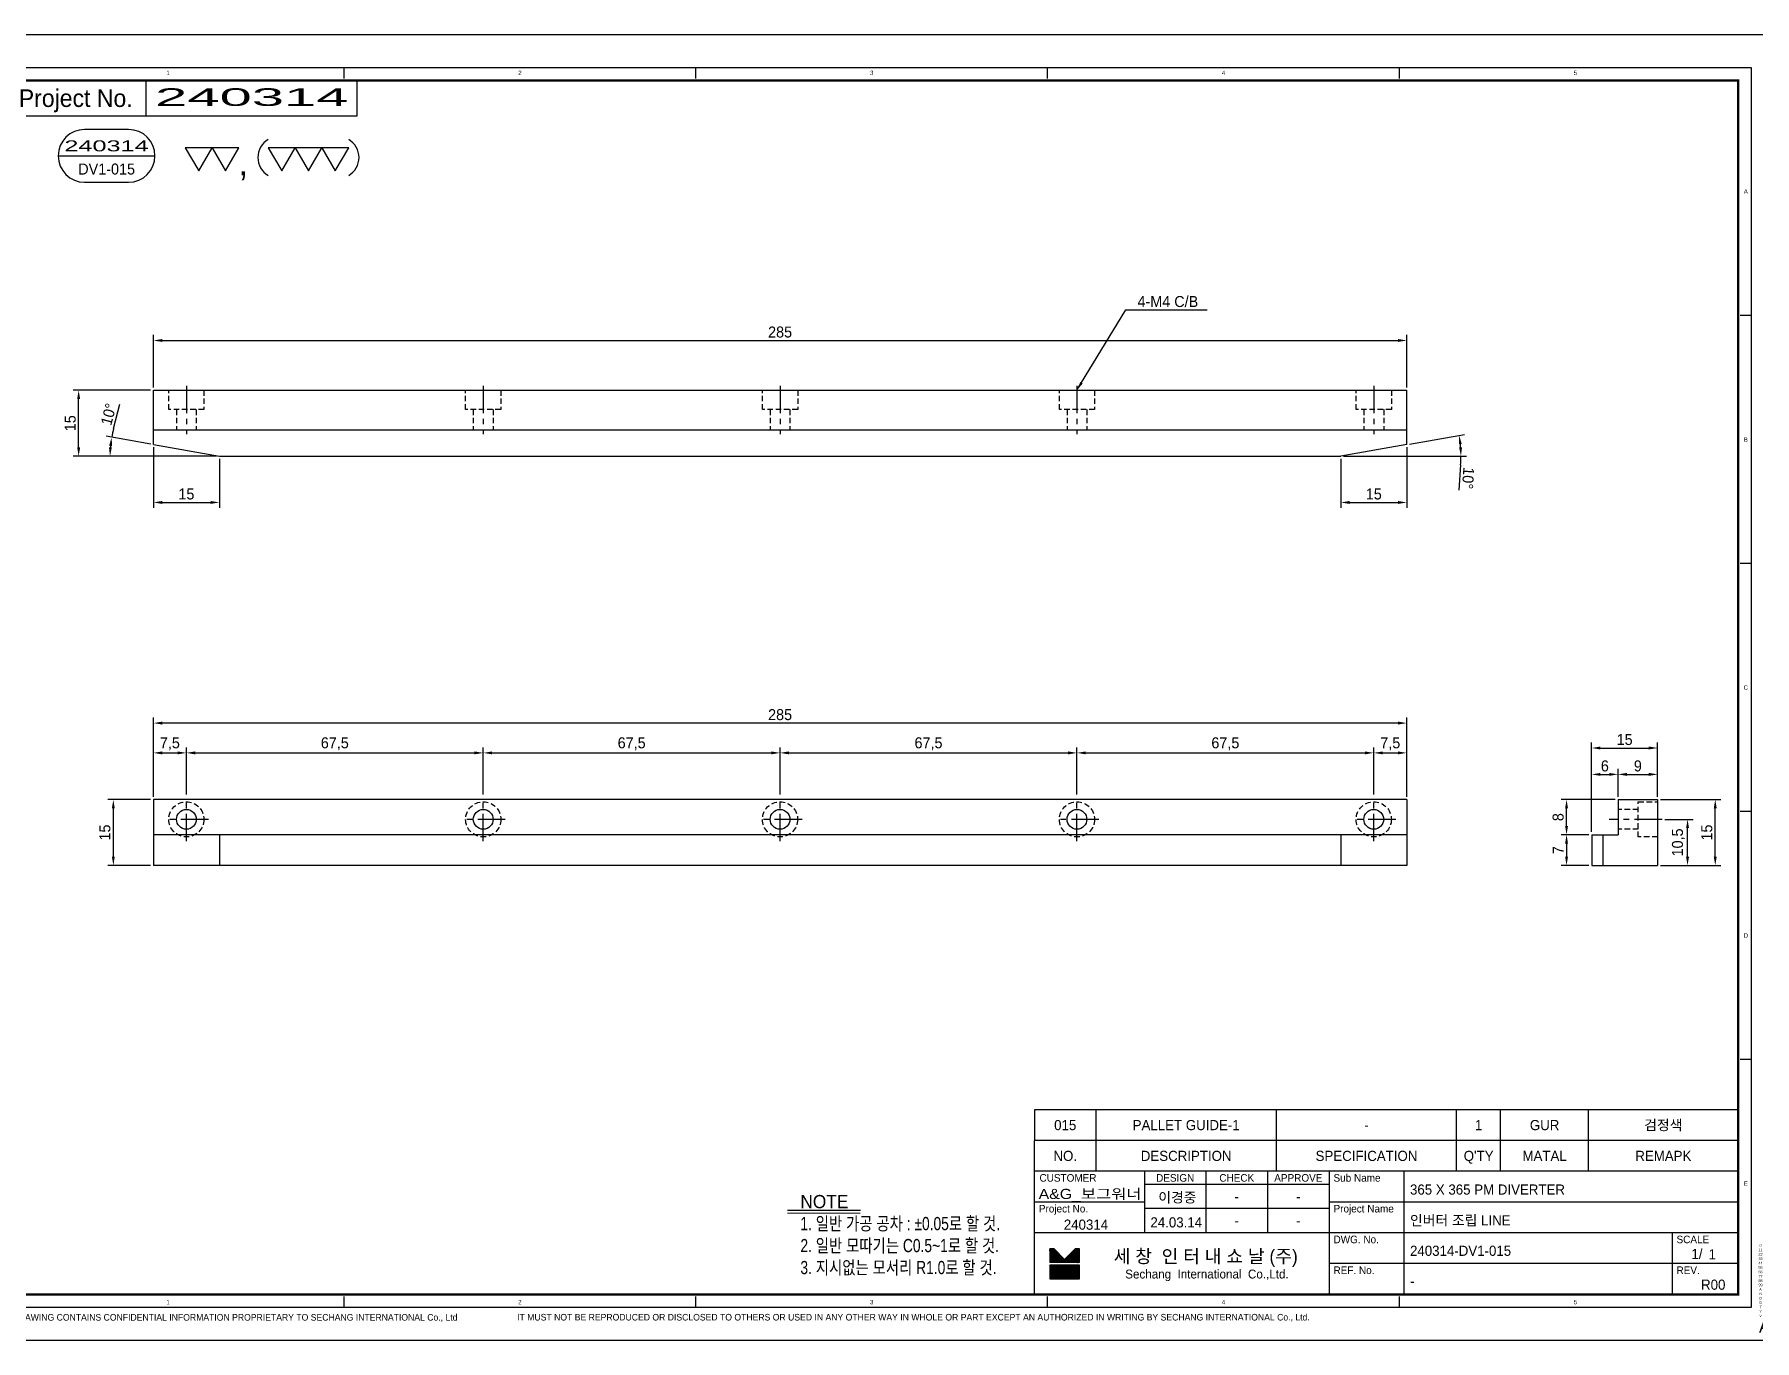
# Model space of a CAD drawing. Header units: inches. Extents: x 0 to 77285, y -118 to 40065.
# Drawn here: x 74001.3 to 74392.5, y 25764 to 26061 of the extents above; entities that cross this region are included whole.
import ezdxf
from ezdxf.enums import TextEntityAlignment as Align

# ---------------------------------------------------------------- set-up
doc = ezdxf.new("R2010")
doc.units = ezdxf.units.IN
doc.header["$LTSCALE"] = 5
doc.header["$MEASUREMENT"] = 0
for name, pattern in [('CENTER', [2, 1.25, -0.25, 0.25, -0.25]), ('HIDDEN', [0.375, 0.25, -0.125]), ('PHANTOM', [2.5, 1.25, -0.25, 0.25, -0.25, 0.25, -0.25])]:
    doc.linetypes.add(name, pattern=pattern)
for name, color, linetype in [('11', 1, 'CENTER'), ('22', 2, 'HIDDEN'), ('44', 4, 'Continuous'), ('55', 5, 'Continuous'), ('66', 6, 'PHANTOM'), ('77', 40, 'HIDDEN'), ('99', 181, 'Continuous'), ('A', 8, 'Continuous'), ('B', 123, 'Continuous'), ('D', 3, 'Continuous'), ('G', 231, 'Continuous'), ('T', 3, 'Continuous'), ('VV', 1, 'Continuous'), ('Y', 60, 'Continuous')]:
    doc.layers.add(name, color=color, linetype=linetype)
doc.layers.add('33', color=3, linetype='PHANTOM', lineweight=9)
doc.layers.add('88', color=35, linetype='Continuous', lineweight=5)
doc.styles.add('SCI', font='')
doc.styles.get('SCI').set_extended_font_data('Gulim')
doc.dimstyles.new('SCH', dxfattribs={"dimtxt": 2.5, "dimasz": 2, "dimexe": 1.25, "dimexo": 0.625, "dimtad": 1, "dimdec": 8, "dimtxsty": 'SCI', "dimcen": 2.5, "dimclrd": 4, "dimclre": 4, "dimclrt": 7, "dimadec": 8, "dimazin": 2, "dimtfac": 1, "dimtdec": 8, "dimtmove": 0, "dimatfit": 3, "dimfxl": 1, "dimarcsym": 0})

# ---------------------------------------------------------------- blocks, each defined once
blk = doc.blocks.new('A$C284e43e4')
for p, q in [((-9, -142.5), (-9, 142.5)), ((3.36, 142.5), (-9, 142.5)), ((0, -142.5), (0, 142.5)), ((3.36, 142.5), (6, 127.5)), ((6, -127.5), (6, 127.5)), ((3.36, -142.5), (6, -127.5)), ((3.36, -142.5), (-9, -142.5))]:
    blk.add_line(p, q)
at = {"layer": '11'}
for p, q in [((-10, 135), (1, 135)), ((-10, 67.5, 0), (1, 67.5, 0)), ((-10, 0), (1, 0)), ((-10, -67.5, 0), (1, -67.5, 0)), ((-10, -135), (1, -135))]:
    blk.add_line(p, q, dxfattribs=at)
at = {"layer": '22'}
for p, q in [((-9, 139), (-4.6, 139)), ((-4.6, 139), (-4.6, 131)), ((-4.6, 137.25), (0, 137.25)), ((-4.6, 131), (-9, 131)), ((-4.6, 132.75), (0, 132.75)), ((-9, 71.5, 0), (-4.6, 71.5, 0)), ((-4.6, 71.5, 0), (-4.6, 63.5, 0)), ((-4.6, 69.75, 0), (0, 69.75, 0)), ((-4.6, 63.5, 0), (-9, 63.5, 0)), ((-4.6, 65.25, 0), (0, 65.25, 0)), ((-9, 4), (-4.6, 4)), ((-4.6, 4), (-4.6, -4)), ((-4.6, 2.25), (0, 2.25)), ((-4.6, -2.25), (0, -2.25)), ((-4.6, -4), (-9, -4)), ((-9, -63.5, 0), (-4.6, -63.5, 0)), ((-4.6, -63.5, 0), (-4.6, -71.5, 0)), ((-4.6, -65.25, 0), (0, -65.25, 0)), ((-4.6, -69.75, 0), (0, -69.75, 0)), ((-4.6, -71.5, 0), (-9, -71.5, 0)), ((-9, -131), (-4.6, -131)), ((-4.6, -131), (-4.6, -139)), ((-4.6, -132.75), (0, -132.75)), ((-4.6, -139), (-9, -139)), ((-4.6, -137.25), (0, -137.25))]:
    blk.add_line(p, q, dxfattribs=at)
blk = doc.blocks.new('A$C26c63843')
for p, q in [((-10.5, -7.5), (-10.5, 277.5)), ((4.5, 277.5), (-10.5, 277.5)), ((-3.5, -7.5), (-3.5, 277.5)), ((4.5, -7.5), (4.5, 277.5)), ((-3.5, 262.5), (-10.5, 262.5)), ((-3.5, 7.5), (-10.5, 7.5)), ((4.5, -7.5), (-10.5, -7.5))]:
    blk.add_line(p, q)
for centre in [(0, 270), (0, 202.5, 0), (0, 135), (0, 67.5, 0), (0, 0)]:
    blk.add_circle(centre, 2.25)
at = {"layer": '11'}
for p, q in [((0, 265), (0, 275)), ((-5, 270), (5, 270)), ((0, 197.5, 0), (0, 207.5, 0)), ((-5, 202.5, 0), (5, 202.5, 0)), ((0, 130), (0, 140)), ((-5, 135), (5, 135)), ((0, 62.5, 0), (0, 72.5, 0)), ((-5, 67.5, 0), (5, 67.5, 0)), ((0, -5), (0, 5)), ((-5, 0), (5, 0))]:
    blk.add_line(p, q, dxfattribs=at)
at = {"layer": '22'}
for centre in [(0, 270), (0, 202.5, 0), (0, 135), (0, 67.5, 0), (0, 0)]:
    blk.add_circle(centre, 4, dxfattribs=at)
blk = doc.blocks.new('J2')
for p, q in [((0, 2.25), (-2.6, 2.25)), ((-2.6, 2.25), (-1.3, 0)), ((-1.3, 0), (0, 2.25)), ((2.6, 2.25), (0, 2.25)), ((0, 2.25), (1.3, 0)), ((1.3, 0), (2.6, 2.25))]:
    blk.add_line(p, q)
blk = doc.blocks.new('J3')
for p, q in [((-3.9, 2.25), (-2.6, 0)), ((-1.3, 2.25), (-3.9, 2.25)), ((-2.6, 0), (-1.3, 2.25)), ((-1.3, 2.25), (0, 0)), ((1.3, 2.25), (-1.3, 2.25)), ((0, 0), (1.3, 2.25)), ((1.3, 2.25), (2.6, 0)), ((3.9, 2.25), (1.3, 2.25)), ((2.6, 0), (3.9, 2.25))]:
    blk.add_line(p, q)
blk = doc.blocks.new('A$C645fd8c3')
at = {"linetype": 'Continuous'}
h = blk.add_hatch(dxfattribs=at)
h.set_pattern_fill('ANSI31', color=5, scale=0.563055, style=0)
h.set_pattern_definition([(45, (-482.600826, -378.99261), (-0.04976753, 0.04976753), [])])
h.paths.add_polyline_path([(259.73, -279.27), (259.73, -276.17), (258.74, -276.17), (256.35, -278.56), (253.96, -276.17), (252.97, -276.17), (252.97, -279.27)])
h.paths.add_polyline_path([(252.97, -279.83), (252.97, -282.93), (259.73, -282.93), (259.73, -279.83)])
at = {"color": 2}
for p, q in [((12.5, -289.5), (12.5, -7.5)), ((12.5, -7.5), (412.5, -7.5)), ((92.5, -10), (92.5, -7.5)), ((172.5, -10), (172.5, -7.5)), ((252.5, -10), (252.5, -7.5)), ((332.5, -10), (332.5, -7.5)), ((412.5, -7.5), (412.5, -289.5)), ((15, -63.9), (12.5, -63.9)), ((412.5, -63.9), (410, -63.9)), ((15, -120.3), (12.5, -120.3)), ((412.5, -120.3), (410, -120.3)), ((15, -176.7), (12.5, -176.7)), ((412.5, -176.7), (410, -176.7)), ((15, -233.1), (12.5, -233.1)), ((412.5, -233.1), (410, -233.1)), ((92.5, -289.5), (92.5, -287)), ((172.5, -289.5), (172.5, -287)), ((252.5, -289.5), (252.5, -287)), ((332.5, -289.5), (332.5, -287)), ((412.5, -289.5), (12.5, -289.5))]:
    blk.add_line(p, q, dxfattribs=at)
at = {"color": 40}
for p, q in [((47.5, -18.5), (47.5, -10.5)), ((95.5, -18.5), (95.5, -10.5))]:
    blk.add_line(p, q, dxfattribs=at)
at = {"color": 7, "linetype": 'Continuous'}
blk.add_line((27.52, -27.62), (49.52, -27.62), dxfattribs=at)
for p, q in [((409.5, -244.5), (249.5, -244.5)), ((249.5, -244.5), (249.5, -251.5)), ((249.5, -286.5), (249.5, -251.5)), ((409.5, -251.5), (249.5, -251.5)), ((409.5, -258.5), (249.5, -258.5)), ((316.5, -261.5), (274.5, -261.5)), ((316.5, -258.5), (316.5, -286.5)), ((316.5, -267), (274.5, -267)), ((415.59, -275.4), (419.2, -275.4))]:
    blk.add_line(p, q)
at = {"color": 3}
for p, q in [((263.5, -251.5), (263.5, -244.5)), ((304.5, -251.5), (304.5, -244.5)), ((345.5, -251.5), (345.5, -244.5)), ((355.5, -251.5), (355.5, -244.5)), ((375.5, -251.5), (375.5, -244.5)), ((263.5, -258.5), (263.5, -251.5)), ((304.5, -258.5), (304.5, -251.5)), ((345.5, -258.5), (345.5, -251.5)), ((355.5, -258.5), (355.5, -251.5)), ((375.5, -258.5), (375.5, -251.5)), ((274.5, -258.5), (274.5, -272.5)), ((288.5, -258.5), (288.5, -272.5)), ((302.5, -258.5), (302.5, -272.5)), ((333.5, -258.5), (333.5, -286.5)), ((274.5, -265.5), (249.5, -265.5)), ((409.58, -265.5), (316.5, -265.5)), ((409.5, -272.5), (249.5, -272.5)), ((409.58, -279.5), (316.5, -279.5))]:
    blk.add_line(p, q, dxfattribs=at)
at = {"color": 5, "linetype": 'Continuous'}
for p, q in [((252.97, -276.17), (252.97, -279.27)), ((253.96, -276.17), (252.97, -276.17)), ((253.96, -276.17), (256.35, -278.56)), ((258.74, -276.17), (256.35, -278.56)), ((259.73, -276.17), (258.74, -276.17)), ((259.73, -279.27), (259.73, -276.17)), ((259.73, -279.27), (252.97, -279.27)), ((252.97, -279.83), (252.97, -282.93)), ((259.73, -279.83), (252.97, -279.83)), ((259.73, -282.93), (259.73, -279.83)), ((252.97, -282.93), (259.73, -282.93))]:
    blk.add_line(p, q, dxfattribs=at)
at = {"color": 40, "const_width": 0.5}
blk.add_lwpolyline([(15.5, -286.5), (15.5, -10.5), (409.5, -10.5), (409.5, -286.5)], close=True, dxfattribs=at)
at = {"color": 40}
blk.add_lwpolyline([(15.5, -18.5), (95.5, -18.5)], dxfattribs=at)
blk.add_lwpolyline([(33.52, -21.62, 1), (33.52, -33.62), (43.52, -33.62, 1), (43.52, -21.62)], format="xyb", close=True)
at = {"const_width": 0.257}
blk.add_lwpolyline([(193.31, -268.04), (209.91, -268.04)], dxfattribs=at)
at = {"color": 3}
blk.add_lwpolyline([(193.31, -267.35), (209.91, -267.35)], dxfattribs=at)
for centre, start, end in [((77.61, -27.99), 120, 240), ((91.22, -27.99), 300, 60)]:
    blk.add_arc(centre, 4.69, start, end)
at = {"layer": '11'}
blk.add_line((415.59, -276.4), (419.2, -276.4), dxfattribs=at)
at = {"layer": '22'}
blk.add_line((415.59, -277.4), (419.2, -277.4), dxfattribs=at)
at = {"layer": '33'}
blk.add_line((415.59, -278.4), (419.2, -278.4), dxfattribs=at)
at = {"layer": '44'}
blk.add_line((415.59, -279.4), (419.2, -279.4), dxfattribs=at)
at = {"layer": '55'}
blk.add_line((415.59, -280.4), (419.2, -280.4), dxfattribs=at)
at = {"layer": '66'}
blk.add_line((415.59, -281.4), (419.2, -281.4), dxfattribs=at)
at = {"layer": '77'}
blk.add_line((415.59, -282.4), (419.2, -282.4), dxfattribs=at)
at = {"layer": '88'}
blk.add_line((415.59, -283.4), (419.2, -283.4), dxfattribs=at)
at = {"layer": '99'}
blk.add_line((415.59, -284.4), (419.2, -284.4), dxfattribs=at)
at = {"layer": 'A'}
blk.add_line((415.59, -285.4), (419.2, -285.4), dxfattribs=at)
at = {"layer": 'B'}
blk.add_line((415.59, -286.4), (419.2, -286.4), dxfattribs=at)
at = {"layer": 'D'}
blk.add_line((415.59, -287.4), (419.2, -287.4), dxfattribs=at)
at = {"layer": 'Defpoints', "color": 1}
blk.add_lwpolyline([(0, -297), (0, 0), (420, 0), (420, -297)], close=True, dxfattribs=at)
at = {"layer": 'G'}
blk.add_line((415.59, -288.4), (419.2, -288.4), dxfattribs=at)
at = {"layer": 'T'}
for p, q in [((394.5, -272.5), (394.5, -286.5)), ((415.59, -289.4), (419.2, -289.4))]:
    blk.add_line(p, q, dxfattribs=at)
at = {"layer": 'VV'}
blk.add_line((415.59, -291.4), (419.2, -291.4), dxfattribs=at)
at = {"layer": 'Y'}
blk.add_line((415.59, -290.4), (419.2, -290.4), dxfattribs=at)
at = {"xscale": 2.34375, "yscale": 2.34375, "zscale": 2.34375}
for name, p in [('J2', (62.5, -31.03)), ('J3', (84.42, -31.03))]:
    blk.add_blockref(name, p, dxfattribs=at)
at = {"color": 2, "style": 'SCI'}
for s, p in [('1', (52.5, -8.75)), ('2', (132.5, -8.75)), ('3', (212.5, -8.75)), ('4', (292.5, -8.75)), ('5', (372.5, -8.75)), ('A', (13.75, -35.7)), ('A', (411.25, -35.7)), ('B', (13.75, -92.1)), ('B', (411.25, -92.1)), ('C', (13.75, -148.5)), ('C', (411.25, -148.5)), ('D', (13.75, -204.9)), ('D', (411.25, -204.9)), ('E', (13.75, -261.3)), ('E', (411.25, -261.3)), ('E', (411.25, -261.3)), ('1', (52.5, -288.25)), ('2', (132.5, -288.25)), ('3', (212.5, -288.25)), ('4', (292.5, -288.25)), ('5', (372.5, -288.25))]:
    blk.add_text(s, height=1, dxfattribs=at).set_placement(p, align=Align.MIDDLE_CENTER)
at = {"style": 'SCI'}
for s, height, p in [('Project No.', 4, (31.5, -14.5)), (',', 5.86, (69.61, -29.14)), ('NO.', 2.308, (256.5, -255)), ('DESCRIPTION', 2.3077, (284, -255)), ('SPECIFICATION', 2.3077, (325, -255)), ("Q'TY", 2.308, (350.5, -255)), ('MATAL', 2.308, (365.5, -255)), ('REMAPK', 2.308, (392.5, -255)), ('DESIGN', 1.731, (281.5, -260)), ('CHECK', 1.731, (295.5, -260)), ('APPROVE', 1.731, (309.5, -260)), ('이경중', 2.308, (282, -264.44)), ('-', 2.31, (295.5, -264.25)), ('-', 2.31, (309.5, -264.25)), ('세 창  인 터 내 쇼 날 (주)', 3.0296, (288.44, -277.82)), ('0', 0.6, (414.6, -275.37)), ('Sechang  International  Co.,Ltd.', 2.0198, (288.72, -281.87))]:
    blk.add_text(s, height=height, dxfattribs=at).set_placement(p, align=Align.MIDDLE_CENTER)
for s, height, p in [('CUSTOMER', 1.731, (250.65, -260)), ('Sub Name', 1.731, (317.5, -260)), ('Project No.', 1.7308, (250.5, -267)), ('Project Name', 1.7308, (317.5, -267)), ('DWG. No.', 1.731, (317.5, -274)), ('SCALE', 1.731, (395.5, -274)), ('REF. No.', 1.731, (317.5, -281)), ('REV.', 1.731, (395.5, -281))]:
    blk.add_text(s, height=height, dxfattribs=at).set_placement(p, align=Align.MIDDLE_LEFT)
at = {"color": 40, "style": 'SCI'}
for s, height, p in [('-', 2.31, (295.5, -269.75)), ('-', 2.31, (309.5, -269.75)), ('1/', 2.308, (400.15, -277.29))]:
    blk.add_text(s, height=height, dxfattribs=at).set_placement(p, align=Align.MIDDLE_CENTER)
at = {"color": 3, "linetype": 'Continuous', "style": 'SCI'}
for s, p in [('THIS DRAWING CONTAINS CONFIDENTIAL INFORMATION PROPRIETARY TO SECHANG INTERNATIONAL Co., Ltd  ', (12.11, -292.46)), ('IT MUST NOT BE REPRODUCED OR DISCLOSED TO OTHERS OR USED IN ANY OTHER WAY IN WHOLE OR PART EXCEPT AN AUTHORIZED IN WRITING BY SECHANG INTERNATIONAL Co., Ltd.', (131.88, -292.43))]:
    blk.add_text(s, height=1.5, dxfattribs=at).set_placement(p)
at = {"color": 2, "style": 'SCI'}
blk.add_text('A3', height=3, dxfattribs=at).set_placement((419.05, -296.11), align=Align.BOTTOM_RIGHT)
at = {"color": 40, "insert": (196.28, -263.89), "char_height": 3, "attachment_point": 1, "style": 'SCI'}
blk.add_mtext_dynamic_manual_height_columns('NOTE{\\W0.8;\\P1. 일반 가공 공차 : %%P0.05로 할 것.\\P2. 일반 모따기는 C0.5~1로 할 것.\\P3. 지시없는 모서리 R1.0로 할 것.}', width=205.982, gutter_width=1.29, heights=[0], dxfattribs=at)
at = {"layer": '11', "style": 'SCI'}
blk.add_text('11', height=0.6, dxfattribs=at).set_placement((414.6, -276.37), align=Align.MIDDLE_CENTER)
at = {"layer": '22', "style": 'SCI'}
blk.add_text('22', height=0.6, dxfattribs=at).set_placement((414.6, -277.37), align=Align.MIDDLE_CENTER)
at = {"layer": '33', "style": 'SCI'}
blk.add_text('33', height=0.6, dxfattribs=at).set_placement((414.6, -278.37), align=Align.MIDDLE_CENTER)
at = {"layer": '44', "style": 'SCI'}
blk.add_text('44', height=0.6, dxfattribs=at).set_placement((414.6, -279.37), align=Align.MIDDLE_CENTER)
at = {"layer": '55', "style": 'SCI'}
blk.add_text('55', height=0.6, dxfattribs=at).set_placement((414.6, -280.37), align=Align.MIDDLE_CENTER)
at = {"layer": '66', "style": 'SCI'}
blk.add_text('66', height=0.6, dxfattribs=at).set_placement((414.6, -281.37), align=Align.MIDDLE_CENTER)
at = {"layer": '77', "style": 'SCI'}
blk.add_text('77', height=0.6, dxfattribs=at).set_placement((414.6, -282.37), align=Align.MIDDLE_CENTER)
at = {"layer": '88', "style": 'SCI'}
blk.add_text('88', height=0.6, dxfattribs=at).set_placement((414.6, -283.37), align=Align.MIDDLE_CENTER)
at = {"layer": '99', "style": 'SCI'}
blk.add_text('99', height=0.6, dxfattribs=at).set_placement((414.6, -284.37), align=Align.MIDDLE_CENTER)
at = {"layer": 'A', "style": 'SCI'}
blk.add_text('A', height=0.6, dxfattribs=at).set_placement((414.6, -285.37), align=Align.MIDDLE_CENTER)
at = {"layer": 'B', "style": 'SCI'}
blk.add_text('B', height=0.6, dxfattribs=at).set_placement((414.6, -286.37), align=Align.MIDDLE_CENTER)
at = {"layer": 'D', "style": 'SCI'}
blk.add_text('D', height=0.6, dxfattribs=at).set_placement((414.6, -287.37), align=Align.MIDDLE_CENTER)
at = {"layer": 'G', "style": 'SCI'}
blk.add_text('G', height=0.6, dxfattribs=at).set_placement((414.6, -288.37), align=Align.MIDDLE_CENTER)
at = {"layer": 'T', "style": 'SCI'}
blk.add_text('T', height=0.6, dxfattribs=at).set_placement((414.6, -289.37), align=Align.MIDDLE_CENTER)
at = {"layer": 'VV', "style": 'SCI'}
blk.add_text('V', height=0.6, dxfattribs=at).set_placement((414.6, -291.37), align=Align.MIDDLE_CENTER)
at = {"layer": 'Y', "style": 'SCI'}
blk.add_text('Y', height=0.6, dxfattribs=at).set_placement((414.6, -290.37), align=Align.MIDDLE_CENTER)
blk = doc.blocks.new('A$C00f3e74d')
for p, q in [((6, 10.5), (-9, 10.5)), ((-9, -4.5, 0), (-9, 10.5, 0)), ((3.36, 10.5), (3.36, 3.5)), ((6, 3.5, 0), (6, 10.5, 0)), ((6, 3.5), (0, 3.5)), ((0, -4.5), (0, 3.5)), ((0, -4.5), (-9, -4.5))]:
    blk.add_line(p, q)
at = {"layer": '11'}
blk.add_line((-10, 0), (2, 0), dxfattribs=at)
at = {"layer": '22'}
for p, q in [((-9, 4), (-4.6, 4)), ((-4.6, 4), (-4.6, -4)), ((-4.6, 2.25), (0, 2.25)), ((-4.6, -2.25), (0, -2.25)), ((-4.6, -4), (-9, -4))]:
    blk.add_line(p, q, dxfattribs=at)
blk = doc.blocks.new('*D2033')
at = {"color": 4, "lineweight": -2, "transparency": 16777216}
for p, q in [((74028.38, 25967.08), (74028.38, 25953.29)), ((74043.38, 25964.44), (74043.38, 25953.29)), ((74030.38, 25954.54), (74041.38, 25954.54))]:
    blk.add_line(p, q, dxfattribs=at)
at = {"color": 4, "transparency": 16777216}
for points in [[(74030.38, 25954.88), (74030.38, 25954.21), (74028.38, 25954.54)], [(74041.38, 25954.88), (74041.38, 25954.21), (74043.38, 25954.54)]]:
    blk.add_solid(points, dxfattribs=at)
at = {"layer": 'Defpoints', "color": 0, "transparency": 16777216}
for p in [(74028.38, 25967.71), (74043.38, 25965.06), (74043.38, 25954.54)]:
    blk.add_point(p, dxfattribs=at)
at = {"color": 7, "transparency": 16777216, "insert": (74035.88, 25956.45), "char_height": 2.5, "attachment_point": 5, "style": 'SCI'}
blk.add_mtext('15', dxfattribs=at)
blk = doc.blocks.new('*D2034')
at = {"color": 4, "lineweight": -2, "transparency": 16777216}
for p, q in [((74298.38, 25964.44), (74298.38, 25953.29)), ((74313.38, 25967.08), (74313.38, 25953.29)), ((74300.38, 25954.54), (74311.38, 25954.54))]:
    blk.add_line(p, q, dxfattribs=at)
at = {"color": 4, "transparency": 16777216}
for points in [[(74300.38, 25954.88), (74300.38, 25954.21), (74298.38, 25954.54)], [(74311.38, 25954.88), (74311.38, 25954.21), (74313.38, 25954.54)]]:
    blk.add_solid(points, dxfattribs=at)
at = {"layer": 'Defpoints', "color": 0, "transparency": 16777216}
for p in [(74298.38, 25965.06), (74313.38, 25967.71), (74313.38, 25954.54)]:
    blk.add_point(p, dxfattribs=at)
at = {"color": 7, "transparency": 16777216, "insert": (74305.88, 25956.45), "char_height": 2.5, "attachment_point": 5, "style": 'SCI'}
blk.add_mtext('15', dxfattribs=at)
blk = doc.blocks.new('*D2035')
at = {"color": 4, "lineweight": -2, "transparency": 16777216}
for p, q in [((74019.33, 25971.33), (74020.77, 25976.88)), ((74027.76, 25967.82), (74017.67, 25969.6)), ((74042.75, 25965.06), (74017.27, 25965.06))]:
    blk.add_line(p, q, dxfattribs=at)
for start, end in [(165.3886, 170), (174.6114, 175.3886)]:
    blk.add_arc((74043.38, 25965.06), 24.86, start, end, dxfattribs=at)
at = {"color": 4, "transparency": 16777216}
for points in [[(74018.3, 25967.44), (74018.96, 25967.35), (74018.9, 25969.38)], [(74018.93, 25967.05), (74018.27, 25967.08), (74018.52, 25965.06)]]:
    blk.add_solid(points, dxfattribs=at)
at = {"layer": 'Defpoints', "color": 0, "transparency": 16777216}
for p in [(74018.56, 25966.51), (74028.38, 25967.71), (74043.38, 25965.06), (74043.38, 25965.06), (74298.38, 25965.06)]:
    blk.add_point(p, dxfattribs=at)
at = {"color": 7, "transparency": 16777216, "insert": (74018.2, 25974.59), "char_height": 2.5, "attachment_point": 5, "rotation": 75.3886, "style": 'SCI'}
blk.add_mtext('10°', dxfattribs=at)
blk = doc.blocks.new('*D2036')
at = {"color": 4, "lineweight": -2, "transparency": 16777216}
for p, q in [((74313.99, 25967.82), (74326.51, 25970.02)), ((74299, 25965.06), (74326.94, 25965.06)), ((74325.62, 25963.06), (74325.2, 25957.35))]:
    blk.add_line(p, q, dxfattribs=at)
for start, end in [(4.1959, 5.8041), (355.8041, 0)]:
    blk.add_arc((74298.38, 25965.06), 27.32, start, end, dxfattribs=at)
at = {"color": 4, "transparency": 16777216}
for points in [[(74325.22, 25967.78), (74325.88, 25967.87), (74325.28, 25969.81)], [(74325.95, 25967.07), (74325.29, 25967.05), (74325.69, 25965.06)]]:
    blk.add_solid(points, dxfattribs=at)
at = {"layer": 'Defpoints', "color": 0, "transparency": 16777216}
for p in [(74043.38, 25965.06), (74298.38, 25965.06), (74298.38, 25965.06), (74313.38, 25967.71), (74325.51, 25968.23)]:
    blk.add_point(p, dxfattribs=at)
at = {"color": 7, "transparency": 16777216, "insert": (74327.32, 25960.07), "char_height": 2.5, "attachment_point": 5, "rotation": 265.8041, "style": 'SCI'}
blk.add_mtext('10°', dxfattribs=at)
blk = doc.blocks.new('*D2037')
at = {"color": 4, "lineweight": -2, "transparency": 16777216}
for p, q in [((74027.75, 25980.06), (74010.13, 25980.06)), ((74011.38, 25967.06), (74011.38, 25978.06)), ((74042.75, 25965.06), (74010.13, 25965.06))]:
    blk.add_line(p, q, dxfattribs=at)
at = {"color": 4, "transparency": 16777216}
for points in [[(74011.05, 25978.06), (74011.72, 25978.06), (74011.38, 25980.06)], [(74011.05, 25967.06), (74011.72, 25967.06), (74011.38, 25965.06)]]:
    blk.add_solid(points, dxfattribs=at)
at = {"layer": 'Defpoints', "color": 0, "transparency": 16777216}
for p in [(74011.38, 25980.06), (74028.38, 25980.06), (74043.38, 25965.06)]:
    blk.add_point(p, dxfattribs=at)
at = {"color": 7, "transparency": 16777216, "insert": (74009.47, 25972.56), "char_height": 2.5, "attachment_point": 5, "rotation": 90, "style": 'SCI'}
blk.add_mtext('15', dxfattribs=at)
blk = doc.blocks.new('*D2038')
at = {"color": 4, "lineweight": -2, "transparency": 16777216}
for p, q in [((74028.38, 25980.69), (74028.38, 25992.62)), ((74313.38, 25980.69), (74313.38, 25992.62)), ((74030.38, 25991.37), (74311.38, 25991.37))]:
    blk.add_line(p, q, dxfattribs=at)
at = {"color": 4, "transparency": 16777216}
for points in [[(74030.38, 25991.71), (74030.38, 25991.04), (74028.38, 25991.37)], [(74311.38, 25991.71), (74311.38, 25991.04), (74313.38, 25991.37)]]:
    blk.add_solid(points, dxfattribs=at)
at = {"layer": 'Defpoints', "color": 0, "transparency": 16777216}
for p in [(74313.38, 25991.37), (74028.38, 25980.06), (74313.38, 25980.06)]:
    blk.add_point(p, dxfattribs=at)
at = {"color": 7, "transparency": 16777216, "insert": (74170.88, 25993.28), "char_height": 2.5, "attachment_point": 5, "style": 'SCI'}
blk.add_mtext('285', dxfattribs=at)
blk = doc.blocks.new('*D2039')
at = {"color": 4, "lineweight": -2, "transparency": 16777216}
for p, q in [((74028.38, 25887.62), (74028.38, 25898.85)), ((74035.88, 25888.12), (74035.88, 25898.85)), ((74030.38, 25897.6), (74033.88, 25897.6))]:
    blk.add_line(p, q, dxfattribs=at)
at = {"color": 4, "transparency": 16777216}
for points in [[(74030.38, 25897.93), (74030.38, 25897.27), (74028.38, 25897.6)], [(74033.88, 25897.93), (74033.88, 25897.27), (74035.88, 25897.6)]]:
    blk.add_solid(points, dxfattribs=at)
at = {"layer": 'Defpoints', "color": 0, "transparency": 16777216}
for p in [(74035.88, 25897.6), (74028.38, 25886.99), (74035.88, 25887.49)]:
    blk.add_point(p, dxfattribs=at)
at = {"color": 7, "transparency": 16777216, "insert": (74032.13, 25899.66), "char_height": 2.5, "attachment_point": 5, "style": 'SCI'}
blk.add_mtext('7,5', dxfattribs=at)
blk = doc.blocks.new('*D2040')
at = {"color": 4, "lineweight": -2, "transparency": 16777216}
for p, q in [((74035.88, 25888.12), (74035.88, 25898.85)), ((74103.38, 25888.12), (74103.38, 25898.85)), ((74037.88, 25897.6), (74101.38, 25897.6))]:
    blk.add_line(p, q, dxfattribs=at)
at = {"color": 4, "transparency": 16777216}
for points in [[(74037.88, 25897.93), (74037.88, 25897.27), (74035.88, 25897.6)], [(74101.38, 25897.93), (74101.38, 25897.27), (74103.38, 25897.6)]]:
    blk.add_solid(points, dxfattribs=at)
at = {"layer": 'Defpoints', "color": 0, "transparency": 16777216}
for p in [(74103.38, 25897.6), (74035.88, 25887.49), (74103.38, 25887.49, 0)]:
    blk.add_point(p, dxfattribs=at)
at = {"color": 7, "transparency": 16777216, "insert": (74069.63, 25899.66), "char_height": 2.5, "attachment_point": 5, "style": 'SCI'}
blk.add_mtext('67,5', dxfattribs=at)
blk = doc.blocks.new('*D2041')
at = {"color": 4, "lineweight": -2, "transparency": 16777216}
for p, q in [((74103.38, 25888.12), (74103.38, 25898.85)), ((74170.88, 25888.12), (74170.88, 25898.85)), ((74105.38, 25897.6), (74168.88, 25897.6))]:
    blk.add_line(p, q, dxfattribs=at)
at = {"color": 4, "transparency": 16777216}
for points in [[(74105.38, 25897.93), (74105.38, 25897.27), (74103.38, 25897.6)], [(74168.88, 25897.93), (74168.88, 25897.27), (74170.88, 25897.6)]]:
    blk.add_solid(points, dxfattribs=at)
at = {"layer": 'Defpoints', "color": 0, "transparency": 16777216}
for p in [(74170.88, 25897.6), (74103.38, 25887.49, 0), (74170.88, 25887.49)]:
    blk.add_point(p, dxfattribs=at)
at = {"color": 7, "transparency": 16777216, "insert": (74137.13, 25899.66), "char_height": 2.5, "attachment_point": 5, "style": 'SCI'}
blk.add_mtext('67,5', dxfattribs=at)
blk = doc.blocks.new('*D2042')
at = {"color": 4, "lineweight": -2, "transparency": 16777216}
for p, q in [((74170.88, 25888.12), (74170.88, 25898.85)), ((74238.38, 25888.12), (74238.38, 25898.85)), ((74172.88, 25897.6), (74236.38, 25897.6))]:
    blk.add_line(p, q, dxfattribs=at)
at = {"color": 4, "transparency": 16777216}
for points in [[(74172.88, 25897.93), (74172.88, 25897.27), (74170.88, 25897.6)], [(74236.38, 25897.93), (74236.38, 25897.27), (74238.38, 25897.6)]]:
    blk.add_solid(points, dxfattribs=at)
at = {"layer": 'Defpoints', "color": 0, "transparency": 16777216}
for p in [(74238.38, 25897.6), (74170.88, 25887.49), (74238.38, 25887.49, 0)]:
    blk.add_point(p, dxfattribs=at)
at = {"color": 7, "transparency": 16777216, "insert": (74204.63, 25899.66), "char_height": 2.5, "attachment_point": 5, "style": 'SCI'}
blk.add_mtext('67,5', dxfattribs=at)
blk = doc.blocks.new('*D2043')
at = {"color": 4, "lineweight": -2, "transparency": 16777216}
for p, q in [((74238.38, 25888.12), (74238.38, 25898.85)), ((74305.88, 25888.12), (74305.88, 25898.85)), ((74240.38, 25897.6), (74303.88, 25897.6))]:
    blk.add_line(p, q, dxfattribs=at)
at = {"color": 4, "transparency": 16777216}
for points in [[(74240.38, 25897.93), (74240.38, 25897.27), (74238.38, 25897.6)], [(74303.88, 25897.93), (74303.88, 25897.27), (74305.88, 25897.6)]]:
    blk.add_solid(points, dxfattribs=at)
at = {"layer": 'Defpoints', "color": 0, "transparency": 16777216}
for p in [(74305.88, 25897.6), (74238.38, 25887.49, 0), (74305.88, 25887.49)]:
    blk.add_point(p, dxfattribs=at)
at = {"color": 7, "transparency": 16777216, "insert": (74272.13, 25899.66), "char_height": 2.5, "attachment_point": 5, "style": 'SCI'}
blk.add_mtext('67,5', dxfattribs=at)
blk = doc.blocks.new('*D2044')
at = {"color": 4, "lineweight": -2, "transparency": 16777216}
for p, q in [((74305.88, 25888.12), (74305.88, 25898.85)), ((74313.38, 25887.62), (74313.38, 25898.85)), ((74307.88, 25897.6), (74311.38, 25897.6))]:
    blk.add_line(p, q, dxfattribs=at)
at = {"color": 4, "transparency": 16777216}
for points in [[(74307.88, 25897.93), (74307.88, 25897.27), (74305.88, 25897.6)], [(74311.38, 25897.93), (74311.38, 25897.27), (74313.38, 25897.6)]]:
    blk.add_solid(points, dxfattribs=at)
at = {"layer": 'Defpoints', "color": 0, "transparency": 16777216}
for p in [(74313.38, 25897.6), (74305.88, 25887.49), (74313.38, 25886.99)]:
    blk.add_point(p, dxfattribs=at)
at = {"color": 7, "transparency": 16777216, "insert": (74309.63, 25899.66), "char_height": 2.5, "attachment_point": 5, "style": 'SCI'}
blk.add_mtext('7,5', dxfattribs=at)
blk = doc.blocks.new('*D2045')
at = {"color": 4, "lineweight": -2, "transparency": 16777216}
for p, q in [((74028.38, 25887.62), (74028.38, 25905.63)), ((74311.38, 25904.38), (74030.38, 25904.38)), ((74313.38, 25887.62), (74313.38, 25905.63))]:
    blk.add_line(p, q, dxfattribs=at)
at = {"color": 4, "transparency": 16777216}
for points in [[(74030.38, 25904.71), (74030.38, 25904.04), (74028.38, 25904.38)], [(74311.38, 25904.71), (74311.38, 25904.04), (74313.38, 25904.38)]]:
    blk.add_solid(points, dxfattribs=at)
at = {"layer": 'Defpoints', "color": 0, "transparency": 16777216}
for p in [(74028.38, 25904.38), (74028.38, 25886.99), (74313.38, 25886.99)]:
    blk.add_point(p, dxfattribs=at)
at = {"color": 7, "transparency": 16777216, "insert": (74170.88, 25906.28), "char_height": 2.5, "attachment_point": 5, "style": 'SCI'}
blk.add_mtext('285', dxfattribs=at)
blk = doc.blocks.new('*D2046')
at = {"color": 4, "lineweight": -2, "transparency": 16777216}
for p, q in [((74027.75, 25886.99), (74018.02, 25886.99)), ((74019.27, 25873.99), (74019.27, 25884.99)), ((74027.75, 25871.99), (74018.02, 25871.99))]:
    blk.add_line(p, q, dxfattribs=at)
at = {"color": 4, "transparency": 16777216}
for points in [[(74018.94, 25884.99), (74019.6, 25884.99), (74019.27, 25886.99)], [(74018.94, 25873.99), (74019.6, 25873.99), (74019.27, 25871.99)]]:
    blk.add_solid(points, dxfattribs=at)
at = {"layer": 'Defpoints', "color": 0, "transparency": 16777216}
for p in [(74019.27, 25886.99), (74028.38, 25886.99), (74028.38, 25871.99)]:
    blk.add_point(p, dxfattribs=at)
at = {"color": 7, "transparency": 16777216, "insert": (74017.36, 25879.49), "char_height": 2.5, "attachment_point": 5, "rotation": 90, "style": 'SCI'}
blk.add_mtext('15', dxfattribs=at)
blk = doc.blocks.new('*D2047')
at = {"color": 4, "lineweight": -2, "transparency": 16777216}
for p, q in [((74354.8, 25878.99), (74348.46, 25878.99)), ((74349.71, 25876.99), (74349.71, 25873.99)), ((74354.8, 25871.99), (74348.46, 25871.99))]:
    blk.add_line(p, q, dxfattribs=at)
at = {"color": 4, "transparency": 16777216}
for points in [[(74349.38, 25876.99), (74350.04, 25876.99), (74349.71, 25878.99)], [(74349.38, 25873.99), (74350.04, 25873.99), (74349.71, 25871.99)]]:
    blk.add_solid(points, dxfattribs=at)
at = {"layer": 'Defpoints', "color": 0, "transparency": 16777216}
for p in [(74355.42, 25878.99), (74349.71, 25871.99), (74355.42, 25871.99, 0)]:
    blk.add_point(p, dxfattribs=at)
at = {"color": 7, "transparency": 16777216, "insert": (74347.8, 25875.49), "char_height": 2.5, "attachment_point": 5, "rotation": 90, "style": 'SCI'}
blk.add_mtext('7', dxfattribs=at)
blk = doc.blocks.new('*D2048')
at = {"color": 4, "lineweight": -2, "transparency": 16777216}
for p, q in [((74360.8, 25886.99), (74348.46, 25886.99)), ((74349.71, 25880.99), (74349.71, 25884.99)), ((74354.8, 25878.99), (74348.46, 25878.99))]:
    blk.add_line(p, q, dxfattribs=at)
at = {"color": 4, "transparency": 16777216}
for points in [[(74349.38, 25884.99), (74350.04, 25884.99), (74349.71, 25886.99)], [(74349.38, 25880.99), (74350.04, 25880.99), (74349.71, 25878.99)]]:
    blk.add_solid(points, dxfattribs=at)
at = {"layer": 'Defpoints', "color": 0, "transparency": 16777216}
for p in [(74349.71, 25886.99), (74361.42, 25886.99), (74355.42, 25878.99)]:
    blk.add_point(p, dxfattribs=at)
at = {"color": 7, "transparency": 16777216, "insert": (74347.8, 25882.99), "char_height": 2.5, "attachment_point": 5, "rotation": 90, "style": 'SCI'}
blk.add_mtext('8', dxfattribs=at)
blk = doc.blocks.new('*D2049')
at = {"color": 4, "lineweight": -2, "transparency": 16777216}
for p, q in [((74372.05, 25882.49), (74378.47, 25882.49)), ((74377.22, 25873.99), (74377.22, 25880.49)), ((74371.05, 25871.99), (74378.47, 25871.99))]:
    blk.add_line(p, q, dxfattribs=at)
at = {"color": 4, "transparency": 16777216}
for points in [[(74376.89, 25880.49), (74377.56, 25880.49), (74377.22, 25882.49)], [(74376.89, 25873.99), (74377.56, 25873.99), (74377.22, 25871.99)]]:
    blk.add_solid(points, dxfattribs=at)
at = {"layer": 'Defpoints', "color": 0, "transparency": 16777216}
for p in [(74371.42, 25882.49), (74377.22, 25882.49), (74370.42, 25871.99)]:
    blk.add_point(p, dxfattribs=at)
at = {"color": 7, "transparency": 16777216, "insert": (74375.16, 25877.24), "char_height": 2.5, "attachment_point": 5, "rotation": 90, "style": 'SCI'}
blk.add_mtext('10,5', dxfattribs=at)
blk = doc.blocks.new('*D2050')
at = {"color": 4, "lineweight": -2, "transparency": 16777216}
for p, q in [((74371.05, 25886.99), (74384.77, 25886.99)), ((74383.52, 25873.99), (74383.52, 25884.99)), ((74371.05, 25871.99), (74384.77, 25871.99))]:
    blk.add_line(p, q, dxfattribs=at)
at = {"color": 4, "transparency": 16777216}
for points in [[(74383.19, 25884.99), (74383.86, 25884.99), (74383.52, 25886.99)], [(74383.19, 25873.99), (74383.86, 25873.99), (74383.52, 25871.99)]]:
    blk.add_solid(points, dxfattribs=at)
at = {"layer": 'Defpoints', "color": 0, "transparency": 16777216}
for p in [(74370.42, 25886.99), (74383.52, 25886.99), (74370.42, 25871.99)]:
    blk.add_point(p, dxfattribs=at)
at = {"color": 7, "transparency": 16777216, "insert": (74381.61, 25879.49), "char_height": 2.5, "attachment_point": 5, "rotation": 90, "style": 'SCI'}
blk.add_mtext('15', dxfattribs=at)
blk = doc.blocks.new('*D2051')
at = {"color": 4, "lineweight": -2, "transparency": 16777216}
for p, q in [((74355.42, 25879.62), (74355.42, 25893.96)), ((74357.42, 25892.71), (74359.42, 25892.71)), ((74361.42, 25887.62), (74361.42, 25893.96))]:
    blk.add_line(p, q, dxfattribs=at)
at = {"color": 4, "transparency": 16777216}
for points in [[(74357.42, 25893.04), (74357.42, 25892.38), (74355.42, 25892.71)], [(74359.42, 25893.04), (74359.42, 25892.38), (74361.42, 25892.71)]]:
    blk.add_solid(points, dxfattribs=at)
at = {"layer": 'Defpoints', "color": 0, "transparency": 16777216}
for p in [(74361.42, 25892.71), (74361.42, 25886.99), (74355.42, 25878.99)]:
    blk.add_point(p, dxfattribs=at)
at = {"color": 7, "transparency": 16777216, "insert": (74358.42, 25894.62), "char_height": 2.5, "attachment_point": 5, "style": 'SCI'}
blk.add_mtext('6', dxfattribs=at)
blk = doc.blocks.new('*D2052')
at = {"color": 4, "lineweight": -2, "transparency": 16777216}
for p, q in [((74355.42, 25879.62), (74355.42, 25899.96)), ((74357.42, 25898.71), (74368.42, 25898.71)), ((74370.42, 25887.62), (74370.42, 25899.96))]:
    blk.add_line(p, q, dxfattribs=at)
at = {"color": 4, "transparency": 16777216}
for points in [[(74357.42, 25899.04), (74357.42, 25898.37), (74355.42, 25898.71)], [(74368.42, 25899.04), (74368.42, 25898.37), (74370.42, 25898.71)]]:
    blk.add_solid(points, dxfattribs=at)
at = {"layer": 'Defpoints', "color": 0, "transparency": 16777216}
for p in [(74370.42, 25898.71), (74370.42, 25886.99), (74355.42, 25878.99)]:
    blk.add_point(p, dxfattribs=at)
at = {"color": 7, "transparency": 16777216, "insert": (74362.92, 25900.62), "char_height": 2.5, "attachment_point": 5, "style": 'SCI'}
blk.add_mtext('15', dxfattribs=at)
blk = doc.blocks.new('*D2053')
at = {"color": 4, "lineweight": -2, "transparency": 16777216}
for p, q in [((74361.42, 25887.62), (74361.42, 25893.96)), ((74363.42, 25892.71), (74368.42, 25892.71)), ((74370.42, 25887.62), (74370.42, 25893.96))]:
    blk.add_line(p, q, dxfattribs=at)
at = {"color": 4, "transparency": 16777216}
for points in [[(74363.42, 25893.04), (74363.42, 25892.38), (74361.42, 25892.71)], [(74368.42, 25893.04), (74368.42, 25892.38), (74370.42, 25892.71)]]:
    blk.add_solid(points, dxfattribs=at)
at = {"layer": 'Defpoints', "color": 0, "transparency": 16777216}
for p in [(74370.42, 25892.71), (74361.42, 25886.99), (74370.42, 25886.99)]:
    blk.add_point(p, dxfattribs=at)
at = {"color": 7, "transparency": 16777216, "insert": (74365.92, 25894.62), "char_height": 2.5, "attachment_point": 5, "style": 'SCI'}
blk.add_mtext('9', dxfattribs=at)

msp = doc.modelspace()

# ---------------------------------------------------------------- block references
at = {"color": 3}
msp.add_blockref('A$C645fd8c3', (73979.22058855, 26060.96800184), dxfattribs=at)
for name, p, rotation in [('A$C284e43e4', (74170.87777309, 25971.06342083), 270), ('A$C26c63843', (74305.87777309, 25882.49137073), 89.99999999999999), ('A$C00f3e74d', (74361.42340052, 25882.49137073), 180)]:
    msp.add_blockref(name, p, dxfattribs=dict(rotation=rotation))

# ---------------------------------------------------------------- texts
at = {"style": 'SCI'}
for height, width, p, p2 in [(4, 2.339307, (74028.77318618, 26044.71747094), (74072.73097913, 26044.71747094)), (2.5, 1.63101, (74008.1437609, 26034.37681879), (74027.29890066, 26034.37681879))]:
    msp.add_text('240314', height=height, dxfattribs=dict(at, width=width)).set_placement(p, p2, align=Align.FIT)
for s, height, p in [('DV1-015', 2.5, (74017.74446498, 26030.34861973)), ('015', 2.307692308, (74235.72058855, 25812.96800184)), ('PALLET GUIDE-1', 2.3076923077, (74263.22058855, 25812.9680101)), ('-', 2.30769231, (74304.22058855, 25812.96800184)), ('1', 2.30769231, (74329.72058855, 25812.96800184)), ('GUR', 2.307692308, (74344.72058855, 25812.96800184)), ('검정색', 2.307692308, (74371.72058855, 25812.96800184))]:
    msp.add_text(s, height=height, dxfattribs=at).set_placement(p, align=Align.MIDDLE_CENTER)
at = {"color": 40, "style": 'SCI', "width": 1.12551}
msp.add_text('A&G_보그워너', height=2.307692308, dxfattribs=at).set_placement((74229.67808664, 25796.16362491), (74253.06097358, 25796.16362491), align=Align.FIT)
at = {"color": 40, "style": 'SCI'}
for s, height, p in [('365 X 365 PM DIVERTER', 2.3076923077, (74314.11630901, 25798.31415568)), ('인버터 조립 LINE', 2.3076923077, (74314.11630901, 25791.31415568)), ('240314-DV1-015', 2.3076923077, (74314.11630901, 25784.39107876)), ('1', 2.30769231, (74382.01119483, 25783.60261722)), ('-', 2.30769231, (74314.11630901, 25777.46800184))]:
    msp.add_text(s, height=height, dxfattribs=at).set_placement(p, align=Align.MIDDLE_LEFT)
for s, p in [('240314', (74240.43044447, 25790.33338645)), ('24.03.14', (74260.96350364, 25790.85261722)), ('R00', (74383.0667424, 25776.6795403))]:
    msp.add_text(s, height=2.307692308, dxfattribs=at).set_placement(p, align=Align.MIDDLE_CENTER)
at = {"color": 7, "insert": (74252.15335623, 25998.94502078), "char_height": 2.5, "attachment_point": 7, "style": 'SCI'}
msp.add_mtext('4-M4 C/B', dxfattribs=at)

# ---------------------------------------------------------------- dimensions: what is measured, and where the dimension line sits
for base, p1, p2, override, picture, middle in [((74313.3777730881, 25991.3727668326), (74028.3777730881, 25980.063420828), (74313.3777730881, 25980.063420828), {"dimcen": 1}, '*D2038', (74170.8777730881, 25993.2793913333)), ((74043.3777730881, 25954.5435513451), (74028.3777730881, 25967.7083255386), (74043.3777730881, 25965.063420828), {"dimcen": 1}, '*D2033', (74035.8777730881, 25956.4535047406)), ((74313.3777730881, 25954.5435513451), (74298.3777730881, 25965.063420828), (74313.3777730881, 25967.7083255386), {"dimcen": 1}, '*D2034', (74305.8777730881, 25956.4535047406)), ((74028.3777730881, 25904.3755580812), (74313.3777730881, 25886.9913707257), (74028.3777730881, 25886.9913707257), {"dimcen": 1}, '*D2045', (74170.8777730881, 25906.2821825819)), ((74370.4234005202, 25898.7071735489), (74355.4234005202, 25878.9913707257), (74370.4234005202, 25886.9913707257), {"dimcen": 1}, '*D2052', (74362.9234005202, 25900.6171269444)), ((74035.8777730881, 25897.600558162), (74028.3777730881, 25886.9913707257), (74035.8777730881, 25887.4913707257), {"dimcen": 1}, '*D2039', (74032.1277730881, 25899.6603118238)), ((74103.3777730882, 25897.600558162), (74035.8777730881, 25887.4913707257), (74103.3777730882, 25887.4913707257, -0.0000000047), {"dimcen": 1, "dimtmove": 1}, '*D2040', (74069.6277730882, 25899.6619762712)), ((74170.8777730881, 25897.600558162), (74103.3777730882, 25887.4913707257, -0.0000000047), (74170.8777730881, 25887.4913707257), {"dimcen": 1, "dimtmove": 1}, '*D2041', (74137.1277730882, 25899.6619762712)), ((74238.3777730881, 25897.600558162), (74170.8777730881, 25887.4913707257), (74238.3777730881, 25887.4913707257, 0.0000000047), {"dimcen": 1, "dimtmove": 1}, '*D2042', (74204.6277730881, 25899.6619762712)), ((74305.8777730881, 25897.600558162), (74238.3777730882, 25887.4913707257, 0.0000000047), (74305.8777730881, 25887.4913707257), {"dimcen": 1, "dimtmove": 1}, '*D2043', (74272.1277730881, 25899.6619762712)), ((74313.3777730881, 25897.600558162), (74305.8777730881, 25887.4913707257), (74313.3777730881, 25886.9913707257), {"dimcen": 1, "dimtmove": 1}, '*D2044', (74309.6277730881, 25899.6603118238)), ((74361.4234005202, 25892.7098263399), (74355.4234005202, 25878.9913707257), (74361.4234005202, 25886.9913707257), {"dimcen": 1}, '*D2051', (74358.4234005202, 25894.6164508406)), ((74370.4234005202, 25892.7098263399), (74361.4234005202, 25886.9913707257), (74370.4234005202, 25886.9913707257), {"dimcen": 1}, '*D2053', (74365.9234005202, 25894.6164508406))]:
    dim = msp.add_linear_dim(base=base, p1=p1, p2=p2, dimstyle='SCH', override=override)
    dim.commit()
    dim.dimension.update_dxf_attribs({"geometry": picture, "text_midpoint": middle})
for base, p1, p2, picture, middle in [((74011.3829953058, 25980.063420828), (74043.3777730881, 25965.063420828), (74028.3777730881, 25980.063420828), '*D2037', (74009.4730419103, 25972.563420828)), ((74019.2685531441, 25886.9913707257), (74028.3777730881, 25871.9913707257), (74028.3777730881, 25886.9913707257), '*D2046', (74017.3585997486, 25879.4913707257)), ((74349.7083788614, 25886.9913707257), (74355.4234005202, 25878.9913707257), (74361.4234005202, 25886.9913707257), '*D2048', (74347.8017543608, 25882.9913707257)), ((74383.5230573961, 25886.9913707257), (74370.4234005202, 25871.9913707257), (74370.4234005202, 25886.9913707257), '*D2050', (74381.6131040006, 25879.4913707257)), ((74377.2247300041, 25882.4913707257), (74370.4234005202, 25871.9913707257), (74371.4234005202, 25882.4913707257), '*D2049', (74375.1616474475, 25877.2413707257)), ((74349.7083788614, 25871.9913707257), (74355.4234005202, 25878.9913707257), (74355.4234005202, 25871.9913707257, 0.0000000047), '*D2047', (74347.8017543607, 25875.4913707257))]:
    dim = msp.add_linear_dim(base=base, p1=p1, p2=p2, angle=90, dimstyle='SCH', override={"dimcen": 1})
    dim.commit()
    dim.dimension.update_dxf_attribs({"geometry": picture, "text_midpoint": middle})
for base, line1, line2, picture, middle in [((74018.5635183992, 25966.5086865823), ((74043.3777730881, 25965.063420828), (74298.3777730881, 25965.063420828)), ((74028.3777730881, 25967.7083255386), (74043.3777730881, 25965.063420828)), '*D2035', (74018.1999782207, 25974.5882086804)), ((74325.5094582472, 25968.2346600081), ((74313.3777730881, 25967.7083255386), (74298.3777730881, 25965.063420828)), ((74043.3777730881, 25965.063420828), (74298.3777730881, 25965.063420828)), '*D2036', (74327.3161310137, 25960.0673495674))]:
    dim = msp.add_angular_dim_2l(base=base, line1=line1, line2=line2, dimstyle='SCH', override={"dimcen": 1})
    dim.commit()
    dim.dimension.update_dxf_attribs({"geometry": picture, "text_midpoint": middle})

# ---------------------------------------------------------------- leaders
at = {"annotation_type": 0, "has_hookline": 1, "hookline_direction": 0, "text_width": 15.80559254}
msp.add_leader([(74238.37777309, 25980.06342083), (74249.52835623, 25998.32002078), (74251.52835623, 25998.32002078)], dimstyle='SCH', override={"dimgap": 0.625, "dimtad": 1, "dimcen": 1}, dxfattribs=at)

doc.saveas('drawing.dxf')
